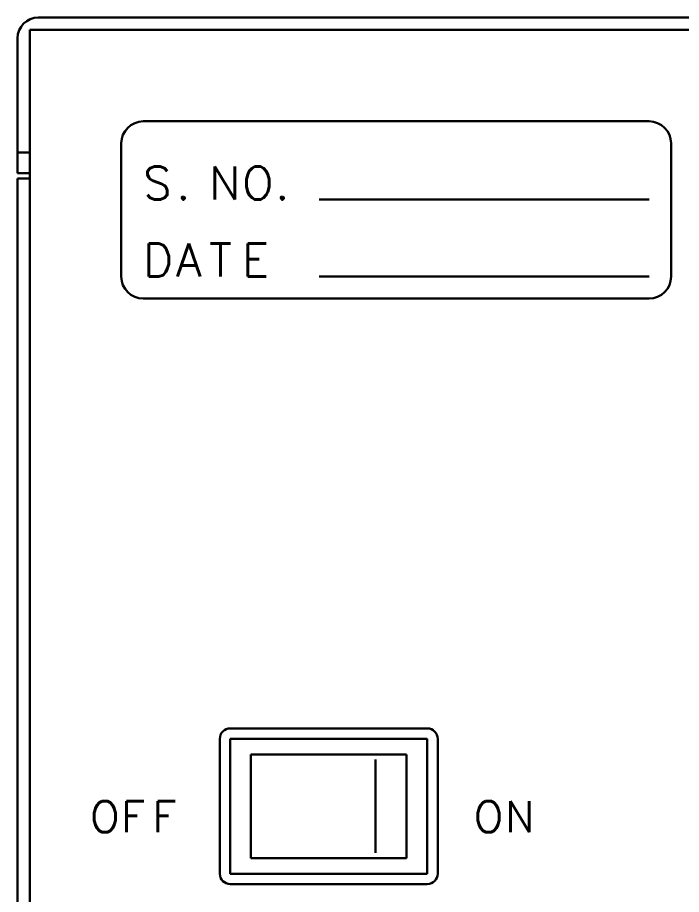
# Model space of a CAD drawing. Header units: millimetres. Extents: x 278 to 1021, y 252 to 691.
# Drawn here: x 864.8 to 928.8, y 340.8 to 425.3 of the extents above; entities that cross this region are included whole.
import ezdxf

# ---------------------------------------------------------------- set-up
doc = ezdxf.new("R2010")
doc.units = ezdxf.units.MM
doc.layers.get('0').update_dxf_attribs({"lineweight": 30})
doc.styles.get("Standard").update_dxf_attribs({"font": 'txt', "bigfont": 'extfont2.shx'})

# ---------------------------------------------------------------- blocks, each defined once
blk = doc.blocks.new('A$C08AF3280')
for p, q in [((579, 75), (725, 75)), ((578.2, 73.8), (725.8, 73.8)), ((578.2, 73.8), (578.2, -43.8)), ((577, 73), (577, 60)), ((589.12, 65), (637.88, 65)), ((587, 50), (587, 63)), ((640, 63), (640, 50)), ((577, 62), (578.2, 62)), ((577, 60), (578.2, 60)), ((577, -43), (577, 59.5)), ((577, 59.5), (578.2, 59.5)), ((637.88, 57.46), (606.08, 57.46)), ((637.88, 50.04), (606.08, 50.04)), ((637.88, 47.92), (589.12, 47.92)), ((616.5, 6.5), (597.5, 6.5)), ((596.5, -7.5), (596.5, 5.5)), ((597.5, -7.5), (597.5, 5.5)), ((597.5, 5.5), (616.5, 5.5)), ((616.5, 5.5), (616.5, -7.5)), ((617.5, -7.5), (617.5, 5.5)), ((599.5, -6), (599.5, 4)), ((599.5, 4), (614.5, 4)), ((611.5, -5.5), (611.5, 3.5)), ((614.5, 4), (614.5, -6)), ((614.5, -6), (599.5, -6)), ((616.5, -7.5), (597.5, -7.5)), ((597.5, -8.5), (616.5, -8.5))]:
    blk.add_line(p, q)
for centre, radius, start, end in [((579, 73), 2, 90, 180), ((589.12, 62.88), 2.12, 90, 180), ((637.88, 62.88), 2.12, 0, 90), ((589.12, 50.04), 2.12, 180, 270), ((637.88, 50.04), 2.12, 270, 0), ((597.5, 5.5), 1, 90, 180), ((616.5, 5.5), 1, 0, 90), ((597.5, -7.5), 1, 180, 270), ((616.5, -7.5), 1, 270, 0)]:
    blk.add_arc(centre, radius, start, end)
for s, height, p in [('S', 3.18, (589.12, 57.46)), ('N', 3.18, (595.48, 57.46)), ('O', 3.18, (598.66, 57.46)), ('.', 3.18, (592.3, 57.46)), ('.', 3.18, (601.84, 57.46)), ('D', 3.18, (589.12, 50.04)), ('A', 3.18, (592.3, 50.04)), ('T', 3.18, (595.48, 50.04)), ('E', 3.18, (598.66, 50.04)), ('O', 3, (584, -3.5)), ('F', 3, (587, -3.5)), ('F', 3, (590, -3.5)), ('O', 3, (621, -3.5)), ('N', 3, (624, -3.5))]:
    blk.add_text(s, height=height).set_placement(p)

msp = doc.modelspace()

# ---------------------------------------------------------------- block references
msp.add_blockref('A$C08AF3280', (287.756, 350.337))

doc.saveas('drawing.dxf')
